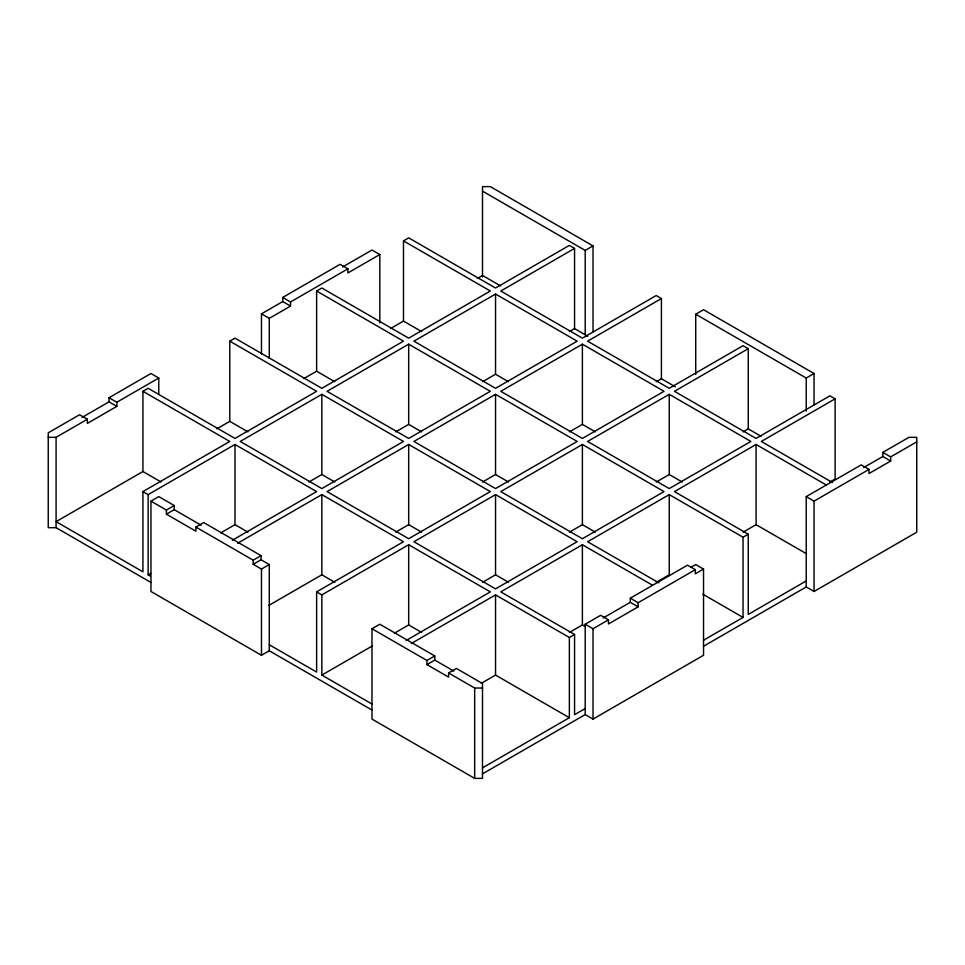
<?xml version="1.0" encoding="UTF-8"?>
<svg xmlns="http://www.w3.org/2000/svg" width="965" height="965" viewBox="0 0 965 965"><rect width="100%" height="100%" fill="white"/><g stroke="black" fill="none" stroke-linecap="round" stroke-linejoin="round"><path stroke-width="1.45" d="M82.109 417.387L109.021 401.85L109.021 397.725L150.95 373.515L158.767 378.039L158.767 394.601M261.467 353.974L261.467 313.842L282.721 301.562L282.721 297.437L340.102 264.314L347.919 268.825L347.919 272.95L379.8 254.543L379.8 322.865M342.647 266.967L371.983 250.032L379.8 254.543M48.25 437.326L56.079 437.326L87.369 419.256L87.369 423.382L116.837 406.362L116.837 402.236L158.767 378.039M282.721 297.437L290.537 301.961L347.919 268.825M142.929 391.308L229.779 441.451L142.929 491.595L142.929 571.799L56.079 521.655L142.929 471.511L142.929 391.308L148.14 388.304L234.99 438.436L316.629 391.308L229.779 341.164L229.779 421.367L247.921 431.838M229.779 341.164L234.99 338.16L321.84 388.304L403.479 341.164L316.629 291.02L316.629 371.223L334.771 381.706M261.467 313.842L269.283 318.354L290.537 306.086L290.537 301.961M316.629 291.02L321.84 288.016L408.69 338.16L490.329 291.02L403.479 240.888L403.479 321.08L421.621 331.562M403.479 240.888L408.69 237.873L495.54 288.016L569.35 245.4L574.561 248.415L574.561 328.607L587.781 336.242M216.86 428.822L229.779 421.367M303.83 378.606L316.629 371.223M391.018 328.269L403.479 321.08M477.325 278.451L482.5 275.459L500.642 285.93M142.929 491.595L148.14 494.611L234.99 444.467L316.629 491.595L232.372 540.243M321.84 394.323L240.213 441.451L321.84 488.58L403.479 441.451L321.84 394.323L321.84 474.515L308.884 482.005M408.69 344.179L327.063 391.308L408.69 438.436L490.329 391.308L408.69 344.179L408.69 424.383L395.734 431.862M495.54 294.036L413.913 341.164L495.54 388.304L577.179 341.164L495.54 294.036L495.54 374.239L482.584 381.718M574.561 248.415L500.763 291.02L582.39 338.16L656.2 295.543L661.411 298.559L661.411 378.75L675.391 386.82M372.007 710.071L269.283 650.772L261.467 655.283L150.95 591.485L150.95 501.137L158.767 496.613L174.219 505.539L174.219 509.665L201.13 525.201M482.5 191.13L585.2 250.417L593.017 245.906L593.017 331.731M150.95 501.137L166.402 510.051L174.219 505.539M166.402 510.051L166.402 514.176L174.219 509.665M166.402 514.176L195.871 531.196L195.871 527.071L203.687 522.548L261.02 555.647L261.02 559.784L269.283 564.549L269.283 650.772M148.14 494.611L148.14 574.802L150.733 573.307M220.732 532.897L234.99 524.658L247.945 532.149M569.386 331.598L574.561 328.607M237.583 543.247L321.84 494.611L403.479 541.739L316.629 591.883L316.629 672.074L269.283 644.753M408.69 444.467L327.063 491.595L408.69 538.723L490.329 491.595L408.69 444.467L408.69 524.658L395.734 532.149M495.54 394.323L413.913 441.451L495.54 488.58L577.179 441.451L495.54 394.323L495.54 474.515L482.584 482.005M582.39 344.179L500.763 391.308L582.39 438.436L664.029 391.308L582.39 344.179L582.39 424.383L569.434 431.862M661.411 298.559L587.613 341.164L669.24 388.304L743.05 345.687L748.261 348.691L748.261 428.894L761.144 436.337M195.871 527.071L253.204 560.17L261.02 555.647M253.204 560.17L253.204 564.296L261.02 559.784M695.717 374.456L695.717 314.228L703.533 309.717L814.05 373.515L814.05 405.143M253.204 564.296L261.467 569.073L269.283 564.549M268.692 605.489L321.84 574.802L334.795 582.281M656.236 381.742L661.411 378.75M316.629 591.883L321.84 594.886L408.69 544.743L490.329 591.883L406.072 640.519M495.54 494.611L413.913 541.739L495.54 588.867L577.179 541.739L495.54 494.611L495.54 574.802L482.584 582.281M582.39 444.467L500.763 491.595L582.39 538.723L664.029 491.595L582.39 444.467L582.39 524.658L569.434 532.149M669.24 394.323L587.613 441.451L669.24 488.58L750.879 441.451L669.24 394.323L669.24 474.515L656.284 482.005M748.261 348.691L674.463 391.308L756.09 438.436L829.9 395.831L835.111 398.834L835.111 479.038L829.936 482.03M371.983 628.746L426.952 660.482L426.952 664.608L448.592 677.104L448.592 672.979L456.421 668.468L482.5 683.522L482.5 778.381L474.671 778.381L371.983 719.094L371.983 628.746L379.8 624.234L434.769 655.971L434.769 660.096L453.876 671.121M695.717 314.228L806.233 378.039L814.05 373.515M321.84 594.886L321.84 675.09L372.394 645.899M394.432 633.185L408.69 624.946L421.645 632.425M743.086 431.886L748.261 428.894M411.283 643.534L495.54 594.886L569.35 637.503L574.561 634.488L574.561 714.691L585.2 708.551M652.316 585.116L582.39 544.743L500.763 591.883L574.561 634.488M806.233 580.942L748.261 614.403L748.261 534.212L743.05 537.216L669.24 494.611L587.613 541.739L658.83 582.86M826.016 484.84L756.09 444.467L674.463 491.595L748.261 534.212M835.111 398.834L761.313 441.451L832.53 482.572M426.952 660.482L434.769 655.971M426.952 664.608L434.769 660.096M481.282 683.317L495.54 675.09L569.35 717.707L569.35 637.503M569.434 632.425L582.39 624.946L584.983 626.442M656.284 582.281L669.24 574.802L669.24 494.611M743.134 532.149L756.09 524.658L806.595 553.813M585.2 714.582L585.2 624.234L600.652 615.308L608.469 619.832L608.469 623.957L638.118 606.84L638.118 602.715L695.319 569.688L695.319 573.813L703.533 569.073L703.533 655.283L593.017 719.094L585.2 714.582L482.5 773.87M603.221 617.95L630.29 602.317L630.29 598.191L687.502 565.164L695.319 569.688M703.509 646.273L806.233 586.961L806.233 496.613L861.202 464.877L869.019 469.4L869.019 473.526L890.671 461.029L890.671 456.903L916.75 441.849M863.747 467.543L882.842 456.505L882.842 452.38L908.921 437.326L916.75 437.326L916.75 532.185L814.05 591.485L806.233 586.961M691.012 567.263L695.717 564.549L703.533 569.073M585.2 624.234L593.017 628.746L608.469 619.832M806.233 496.613L814.05 501.137L869.019 469.4M482.5 767.851L569.35 717.707M703.389 640.314L743.05 617.419L743.05 537.216M150.974 582.462L56.079 527.674L48.25 527.674L48.25 432.815L79.552 414.745L87.369 419.256M448.592 672.979L474.671 688.033L482.5 688.033M593.017 245.906L490.329 186.619L482.5 186.619L482.5 276.967M882.842 452.38L890.671 456.903M882.842 456.505L890.671 461.029M495.54 374.239L508.495 381.718M582.39 424.383L595.345 431.862M669.24 474.515L682.195 482.005M282.721 301.562L290.537 306.086M408.69 424.383L421.645 431.862M495.54 474.515L508.495 482.005M582.39 524.658L595.345 532.149M702.906 594.247L743.05 617.419M630.29 598.191L638.118 602.715M630.29 602.317L638.118 606.84M321.84 474.515L334.795 482.005M408.69 524.658L421.645 532.149M495.54 574.802L508.495 582.281M109.021 397.725L116.837 402.236M109.021 401.85L116.837 406.362M142.929 471.511L161.071 481.981M148.14 574.802L150.504 576.165M321.84 675.09L372.08 704.088M814.05 501.137L814.05 591.485M806.233 378.039L806.233 411.162M756.09 444.467L756.09 524.658M593.017 628.746L593.017 719.094M585.2 250.417L585.2 334.746M582.39 544.743L582.39 624.946M495.54 594.886L495.54 675.09M474.671 688.033L474.671 778.381M408.69 544.743L408.69 624.946M321.84 494.611L321.84 574.802M269.283 318.354L269.283 358.449M261.467 569.073L261.467 655.283M234.99 444.467L234.99 524.658M56.079 437.326L56.079 527.674"/></g></svg>
